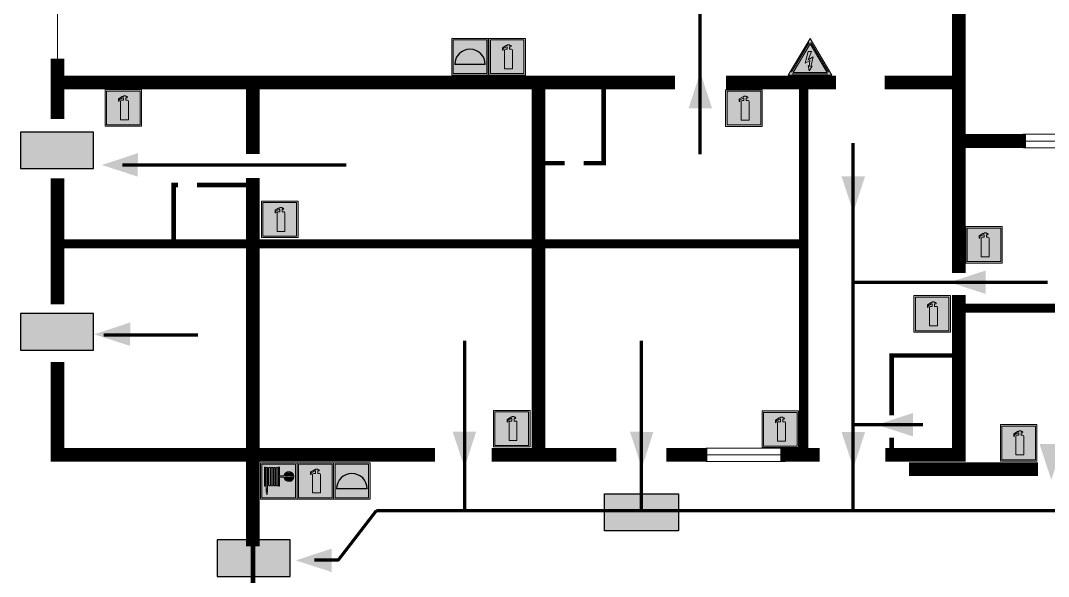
# Model space of a CAD drawing. Header units: millimetres. Extents: x 13114 to 67229, y 22859 to 38520.
# Drawn here: x 29996.6 to 30221.7, y 25975.5 to 26097.2 of the extents above; entities that cross this region are included whole.
import ezdxf

# ---------------------------------------------------------------- set-up
doc = ezdxf.new("R2010")
doc.units = ezdxf.units.MM
doc.layers.add('План_Штампы', color=7, linetype='Continuous')

# ---------------------------------------------------------------- blocks, each defined once
blk = doc.blocks.new('A$C7B4425F7')
at = {"true_color": 0xffffff}
blk.add_hatch(color=7, dxfattribs=at).paths.add_polyline_path([(0, 0), (-16, 0), (-16, -8), (0, -8)])
h = blk.add_hatch(color=126)
h.paths.add_polyline_path([(-0.2, -0.2), (-15.8, -0.2), (-15.8, -7.8), (-0.2, -7.8)])
h.paths.add_polyline_path([(-11.76, -2.03), (-11.76, -3.66), (-11.17, -3.66, -0.568275), (-11.17, -6.18), (-12.58, -6.18), (-12.58, -2.03)], flags=16)
h.paths.add_polyline_path([(-13.33, -4.12, -0.495768), (-13.59, -6.18), (-15.03, -6.18), (-15.03, -2.03), (-13.59, -2.03, -0.487973)], flags=16)
h.paths.add_polyline_path([(-10.25, -2.03), (-9.48, -2.03), (-9.48, -6.18), (-10.25, -6.18)], flags=16)
h.paths.add_polyline_path([(-13.84, -3.69), (-14.24, -3.69), (-14.24, -3.03), (-13.9, -3.03, -0.692621)], flags=0)
h.paths.add_polyline_path([(-9.15, -2.03), (-8.4, -2.03), (-8.04, -3.07), (-7.68, -2.03), (-6.93, -2.03), (-7.64, -4.1), (-6.93, -6.18), (-7.68, -6.18), (-8.04, -5.14), (-8.4, -6.18), (-9.15, -6.18), (-8.44, -4.1)], flags=16)
h.paths.add_polyline_path([(-11.76, -4.46), (-11.42, -4.46, -0.692621), (-11.36, -5.12), (-11.76, -5.12)], flags=0)
h.paths.add_polyline_path([(-13.9, -5.2), (-14.24, -5.2), (-14.24, -4.55), (-13.84, -4.55, -0.708038)], flags=0)
edge = h.paths.add_edge_path(flags=16)
edge.add_ellipse((-5.51, -4.08), major_axis=(0, 2.05), ratio=0.586184, start_angle=0, end_angle=360)
edge = h.paths.add_edge_path(flags=0)
edge.add_ellipse((-5.51, -4.08), major_axis=(0, 1.14), ratio=0.454828, start_angle=0, end_angle=360)
h.paths.add_polyline_path([(-4.13, -4.96, 0.377264), (-3.48, -4.52, 0.0555), (-3.16, -2.03), (-1.66, -2.03), (-1.66, -4.96), (-0.96, -4.96), (-0.96, -7.01), (-1.75, -7.01), (-1.75, -6.18), (-3.3, -6.18), (-3.3, -7.02), (-4.13, -7.02)], flags=16)
h.paths.add_polyline_path([(-2.73, -2.91), (-2.28, -2.91), (-2.28, -4.96), (-3.05, -4.96, 0.079136)], flags=0)
at = {"color": 126}
blk.add_lwpolyline([(-16, -8), (0, -8), (0, 0), (-16, 0)], close=True, dxfattribs=at)
blk = doc.blocks.new('A$C37112FD5')
at = {"true_color": 0xf5f5ff}
h = blk.add_hatch(color=7, dxfattribs=at)
h.dxf.hatch_style = 1
h.paths.add_polyline_path([(12.8, -7.4), (0, -7.4), (0, -20.2), (12.8, -20.2)])
h.paths.add_polyline_path([(12.29, -7.91), (12.29, -19.69), (0.51, -19.69), (0.51, -7.91)], flags=16)
h.paths.add_polyline_path([(4.98, -9.04, -0.42597), (5.17, -9.22), (5.17, -12.25), (5.17, -15.29, -0.432244), (4.98, -15.47), (4.83, -15.47, -0.42597), (4.64, -15.29), (4.64, -12.25), (4.64, -9.22, -0.432244), (4.83, -9.04)], flags=0)
h.paths.add_polyline_path([(4.28, -9.22), (4.28, -12.25), (4.28, -15.29, -0.432244), (4.09, -15.47), (3.94, -15.47, -0.42597), (3.75, -15.29), (3.75, -12.25), (3.75, -9.22, -0.432244), (3.94, -9.04), (4.09, -9.04, -0.42597)], flags=0)
h.paths.add_polyline_path([(5.72, -9.04), (5.87, -9.04, -0.42597), (6.06, -9.22), (6.06, -12.25), (6.06, -15.29, -0.432244), (5.87, -15.47), (5.72, -15.47, -0.42597), (5.53, -15.29), (5.53, -12.25), (5.53, -9.22, -0.432244)], flags=0)
h.paths.add_polyline_path([(6.42, -8.9), (6.5, -8.9, -0.42597), (6.69, -9.08), (6.69, -12.03), (8.21, -12.03, -15.824349), (8.21, -12.47), (6.69, -12.47), (6.69, -15.42, -0.432244), (6.5, -15.6), (6.42, -15.6)], flags=0)
h.paths.add_polyline_path([(3.39, -9.22), (3.39, -12.25), (3.39, -15.29, -0.432244), (3.2, -15.47), (3.05, -15.47, -0.42597), (2.85, -15.29), (2.85, -12.25), (2.85, -9.22, -0.432244), (3.05, -9.04), (3.2, -9.04, -0.42597)], flags=0)
h.paths.add_polyline_path([(2.5, -9.22), (2.5, -16.71), (1.96, -16.71), (1.96, -9.22, -0.432244), (2.15, -9.04), (2.31, -9.04, -0.42597)], flags=0)
h.paths.add_polyline_path([(1.61, -8.9), (1.61, -15.6), (1.57, -15.6, -0.42597), (1.37, -15.42), (1.37, -12.03), (1.37, -9.09, -0.432244), (1.57, -8.9)], flags=0)
h.paths.add_polyline_path([(9.76, -10.81), (9.76, -12.03), (8.49, -12.03, -0.336371)], flags=0)
h.paths.add_polyline_path([(8.49, -12.47), (9.76, -12.47), (9.76, -13.7, -0.336371)], flags=0)
h.paths.add_polyline_path([(10.11, -10.81, -0.336371), (11.38, -12.03), (10.11, -12.03)], flags=0)
h.paths.add_polyline_path([(10.11, -12.47), (11.38, -12.47, -0.336371), (10.11, -13.7)], flags=0)
h.paths.add_polyline_path([(2.5, -16.84), (2.5, -17.05), (1.97, -17.05), (1.97, -16.84)], flags=0)
h.paths.add_polyline_path([(2.5, -17.24, -0.033778), (2.24, -18.6, -0.033778), (1.97, -17.24)], flags=0)
h = blk.add_hatch(color=242)
h.dxf.hatch_style = 1
h.paths.add_polyline_path([(12.29, -7.91), (0.51, -7.91), (0.51, -19.69), (12.29, -19.69)])
h.paths.add_polyline_path([(6.42, -15.6), (6.42, -8.9), (6.5, -8.9, -0.42597), (6.69, -9.08), (6.69, -12.03), (8.21, -12.03, -15.824349), (8.21, -12.47), (6.69, -12.47), (6.69, -15.42, -0.432244), (6.5, -15.6)], flags=16)
h.paths.add_polyline_path([(5.87, -15.47), (5.72, -15.47, -0.42597), (5.53, -15.29), (5.53, -12.25), (5.53, -9.22, -0.432244), (5.72, -9.04), (5.87, -9.04, -0.42597), (6.06, -9.22), (6.06, -12.25), (6.06, -15.29, -0.432244)], flags=16)
h.paths.add_polyline_path([(4.98, -15.47), (4.83, -15.47, -0.42597), (4.64, -15.29), (4.64, -12.25), (4.64, -9.22, -0.432244), (4.83, -9.04), (4.98, -9.04, -0.42597), (5.17, -9.22), (5.17, -12.25), (5.17, -15.29, -0.432244)], flags=16)
h.paths.add_polyline_path([(4.09, -15.47), (3.94, -15.47, -0.42597), (3.75, -15.29), (3.75, -12.25), (3.75, -9.22, -0.432244), (3.94, -9.04), (4.09, -9.04, -0.42597), (4.28, -9.22), (4.28, -12.25), (4.28, -15.29, -0.432244)], flags=16)
h.paths.add_polyline_path([(3.2, -15.47), (3.05, -15.47, -0.42597), (2.85, -15.29), (2.85, -12.25), (2.85, -9.22, -0.432244), (3.05, -9.04), (3.2, -9.04, -0.42597), (3.39, -9.22), (3.39, -12.25), (3.39, -15.29, -0.432244)], flags=16)
h.paths.add_polyline_path([(2.5, -17.05), (1.97, -17.05), (1.97, -16.84), (2.5, -16.84)], flags=16)
h.paths.add_polyline_path([(2.5, -17.24, -0.033778), (2.24, -18.6, -0.033778), (1.97, -17.24)], flags=16)
h.paths.add_polyline_path([(2.5, -16.71), (1.96, -16.71), (1.96, -9.22, -0.432244), (2.15, -9.04), (2.31, -9.04, -0.42597), (2.5, -9.22)], flags=16)
h.paths.add_polyline_path([(1.61, -15.6), (1.57, -15.6, -0.42597), (1.37, -15.42), (1.37, -12.03), (1.37, -9.09, -0.432244), (1.57, -8.9), (1.61, -8.9)], flags=16)
h.paths.add_polyline_path([(8.49, -12.47), (9.76, -12.47), (9.76, -13.7, -0.336371)], flags=0)
h.paths.add_polyline_path([(10.11, -13.7), (10.11, -12.47), (11.38, -12.47, -0.336371)], flags=0)
h.paths.add_polyline_path([(8.49, -12.03, -0.336371), (9.76, -10.81), (9.76, -12.03)], flags=0)
h.paths.add_polyline_path([(10.11, -12.03), (10.11, -10.81, -0.336371), (11.38, -12.03)], flags=0)
h = blk.add_hatch(color=7, dxfattribs=at)
h.dxf.hatch_style = 1
h.paths.add_polyline_path([(1.61, -8.9), (1.57, -8.9, 0.432244), (1.37, -9.09), (1.37, -12.03), (1.37, -15.42, 0.42597), (1.57, -15.6), (1.61, -15.6)])
h.paths.add_polyline_path([(2.5, -9.22, 0.42597), (2.31, -9.04), (2.15, -9.04, 0.432244), (1.96, -9.22), (1.96, -16.71), (2.5, -16.71)])
h.paths.add_polyline_path([(2.5, -16.84), (1.97, -16.84), (1.97, -17.05), (2.5, -17.05)])
h.paths.add_polyline_path([(2.5, -17.24), (1.97, -17.24, 0.033778), (2.24, -18.6, 0.033778)])
h.paths.add_polyline_path([(3.39, -12.25), (3.39, -9.22, 0.42597), (3.2, -9.04), (3.05, -9.04, 0.432244), (2.85, -9.22), (2.85, -12.25), (2.85, -15.29, 0.42597), (3.05, -15.47), (3.2, -15.47, 0.432244), (3.39, -15.29)])
h.paths.add_polyline_path([(4.28, -12.25), (4.28, -9.22, 0.42597), (4.09, -9.04), (3.94, -9.04, 0.432244), (3.75, -9.22), (3.75, -12.25), (3.75, -15.29, 0.42597), (3.94, -15.47), (4.09, -15.47, 0.432244), (4.28, -15.29)])
h.paths.add_polyline_path([(5.17, -12.25), (5.17, -9.22, 0.42597), (4.98, -9.04), (4.83, -9.04, 0.432244), (4.64, -9.22), (4.64, -12.25), (4.64, -15.29, 0.42597), (4.83, -15.47), (4.98, -15.47, 0.432244), (5.17, -15.29)])
h.paths.add_polyline_path([(6.06, -12.25), (6.06, -9.22, 0.42597), (5.87, -9.04), (5.72, -9.04, 0.432244), (5.53, -9.22), (5.53, -12.25), (5.53, -15.29, 0.42597), (5.72, -15.47), (5.87, -15.47, 0.432244), (6.06, -15.29)])
h.paths.add_polyline_path([(6.69, -12.47), (8.21, -12.47, 15.824349), (8.21, -12.03), (6.69, -12.03), (6.69, -9.08, 0.42597), (6.5, -8.9), (6.42, -8.9), (6.42, -15.6), (6.5, -15.6, 0.432244), (6.69, -15.42)])
h.paths.add_polyline_path([(8.49, -12.47), (9.76, -12.47), (9.76, -13.7, -0.336371)], flags=16)
h.paths.add_polyline_path([(8.49, -12.03, -0.336371), (9.76, -10.81), (9.76, -12.03)], flags=16)
h.paths.add_polyline_path([(10.11, -12.47), (11.38, -12.47, -0.336371), (10.11, -13.7)], flags=16)
h.paths.add_polyline_path([(10.11, -12.03), (10.11, -10.81, -0.336371), (11.38, -12.03)], flags=16)
h = blk.add_hatch(color=242)
h.dxf.hatch_style = 1
h.paths.add_polyline_path([(9.76, -10.81, 0.336371), (8.49, -12.03), (9.76, -12.03)])
h.paths.add_polyline_path([(10.11, -10.81), (10.11, -12.03), (11.38, -12.03, 0.336371)])
h.paths.add_polyline_path([(11.38, -12.47), (10.11, -12.47), (10.11, -13.7, 0.336371)])
h.paths.add_polyline_path([(9.76, -12.47), (8.49, -12.47, 0.336371), (9.76, -13.7)])
at = {"color": 242, "lineweight": 5}
for p, q in [((0, -20.2), (0, -7.4)), ((0, -7.4), (12.8, -7.4)), ((1.37, -12.03), (1.37, -9.08)), ((1.57, -8.9), (1.61, -8.9)), ((1.61, -8.9), (1.61, -15.6)), ((1.96, -16.71), (1.96, -9.22)), ((2.15, -9.04), (2.31, -9.04)), ((2.5, -16.71), (2.5, -9.22)), ((2.85, -12.25), (2.85, -9.22)), ((3.05, -9.04), (3.2, -9.04)), ((3.39, -12.25), (3.39, -9.22)), ((3.75, -12.25), (3.75, -9.22)), ((3.94, -9.04), (4.09, -9.04)), ((4.28, -12.25), (4.28, -9.22)), ((4.64, -12.25), (4.64, -9.22)), ((4.83, -9.04), (4.98, -9.04)), ((5.17, -12.25), (5.17, -9.22)), ((5.53, -12.25), (5.53, -9.22)), ((5.72, -9.04), (5.87, -9.04)), ((6.06, -12.25), (6.06, -9.22)), ((6.42, -8.9), (6.42, -15.6)), ((6.5, -8.9), (6.42, -8.9)), ((6.69, -12.03), (6.69, -9.08)), ((12.8, -20.2), (12.8, -7.4)), ((1.37, -12.03), (1.37, -15.42)), ((2.85, -12.25), (2.85, -15.29)), ((3.39, -12.25), (3.39, -15.29)), ((3.75, -12.25), (3.75, -15.29)), ((4.28, -12.25), (4.28, -15.29)), ((4.64, -12.25), (4.64, -15.29)), ((5.17, -12.25), (5.17, -15.29)), ((5.53, -12.25), (5.53, -15.29)), ((6.06, -12.25), (6.06, -15.29)), ((8.21, -12.03), (6.69, -12.03)), ((8.21, -12.47), (6.69, -12.47)), ((6.69, -12.47), (6.69, -15.42)), ((9.76, -12.03), (8.49, -12.03)), ((9.76, -12.47), (8.49, -12.47)), ((9.76, -10.81), (9.76, -12.03)), ((9.76, -12.47), (9.76, -13.7)), ((10.11, -10.81), (10.11, -12.03)), ((11.38, -12.03), (10.11, -12.03)), ((11.38, -12.47), (10.11, -12.47)), ((10.11, -12.47), (10.11, -13.7)), ((1.57, -15.6), (1.61, -15.6)), ((1.96, -16.71), (2.5, -16.71)), ((1.97, -16.84), (2.5, -16.84)), ((1.97, -17.05), (1.97, -16.84)), ((2.5, -17.05), (1.97, -17.05)), ((1.97, -17.24), (2.5, -17.24)), ((2.5, -16.84), (2.5, -17.05)), ((3.05, -15.47), (3.2, -15.47)), ((3.94, -15.47), (4.09, -15.47)), ((4.83, -15.47), (4.98, -15.47)), ((5.72, -15.47), (5.87, -15.47)), ((6.42, -15.6), (6.5, -15.6)), ((0, -20.2), (12.8, -20.2))]:
    blk.add_line(p, q, dxfattribs=at)
blk.add_lwpolyline([(0.51, -7.91), (12.29, -7.91), (12.29, -19.69), (0.51, -19.69)], close=True, dxfattribs=at)
for centre, radius, start, end in [((1.56, -9.09), 0.182, 87.1027, 180.6071), ((2.15, -9.22), 0.182, 87.1027, 180.6071), ((2.32, -9.22), 0.182, 359.3929, 92.8973), ((3.04, -9.22), 0.182, 87.1027, 180.6071), ((3.21, -9.22), 0.182, 359.3929, 92.8973), ((3.93, -9.22), 0.182, 87.1027, 180.6071), ((4.1, -9.22), 0.182, 359.3929, 92.8973), ((4.82, -9.22), 0.182, 87.1027, 180.6071), ((4.99, -9.22), 0.182, 359.3929, 92.8973), ((5.71, -9.22), 0.182, 87.1027, 180.6071), ((5.88, -9.22), 0.182, 359.3929, 92.8973), ((6.51, -9.09), 0.182, 359.3929, 92.8973), ((9.93, -12.25), 1.74, 187.2319, 172.7681), ((9.93, -12.25), 1.46, 96.9927, 171.3585), ((9.93, -12.25), 1.46, 188.6415, 263.0073), ((9.93, -12.25), 1.46, 8.6415, 83.0073), ((9.93, -12.25), 1.46, 276.9927, 351.3585), ((1.56, -15.42), 0.182, 179.3929, 272.8973), ((12.17, -15.98), 10.27, 187.041, 194.7793), ((-7.7, -15.98), 10.27, 345.2207, 352.959), ((3.04, -15.29), 0.182, 179.3929, 272.8973), ((3.21, -15.29), 0.182, 267.1027, 0.6071), ((3.93, -15.29), 0.182, 179.3929, 272.8973), ((4.1, -15.29), 0.182, 267.1027, 0.6071), ((4.82, -15.29), 0.182, 179.3929, 272.8973), ((4.99, -15.29), 0.182, 267.1027, 0.6071), ((5.71, -15.29), 0.182, 179.3929, 272.8973), ((5.88, -15.29), 0.182, 267.1027, 0.6071), ((6.51, -15.42), 0.182, 267.1027, 0.6071)]:
    blk.add_arc(centre, radius, start, end, dxfattribs=at)
blk = doc.blocks.new('A$C3AD82952')
at = {"true_color": 0xf5f5ff}
h = blk.add_hatch(color=7, dxfattribs=at)
h.dxf.hatch_style = 1
h.paths.add_polyline_path([(8.21, 8.73, 0.414214), (7.89, 9.05), (7.22, 9.05), (7.22, 9.92), (7.59, 9.92, 1), (7.57, 10.36), (7.22, 10.36), (7.22, 10.6), (6.43, 10.6), (6.43, 10.36), (6.01, 10.36), (4.74, 9.59), (4.74, 8.69), (4.98, 8.73), (4.98, 9.26), (6.12, 9.91), (6.43, 9.91), (6.43, 9.05), (5.76, 9.05, 0.414214), (5.44, 8.73), (5.44, 2.2), (8.21, 2.2)], flags=0)
h.paths.add_polyline_path([(12.8, 12.8), (0, 12.8), (0, 0), (12.8, 0)])
h.paths.add_polyline_path([(0.51, 12.29), (12.29, 12.29), (12.29, 0.51), (0.51, 0.51)], flags=16)
h.paths.add_polyline_path([(4.74, 9.59), (6.01, 10.36), (6.43, 10.36), (6.43, 10.6), (7.22, 10.6), (7.22, 10.36), (7.59, 10.36, -0.94586), (7.59, 9.92), (7.22, 9.92), (7.22, 9.05), (7.89, 9.05, -0.414214), (8.21, 8.73), (8.21, 2.2), (5.44, 2.2), (5.44, 8.73, -0.414214), (5.76, 9.05), (6.43, 9.05), (6.43, 9.91), (6.12, 9.91), (4.98, 9.26), (4.98, 8.73), (4.74, 8.69)], flags=0)
h = blk.add_hatch(color=242)
h.dxf.hatch_style = 1
h.paths.add_polyline_path([(12.29, 12.29), (0.51, 12.29), (0.51, 0.51), (12.29, 0.51)])
h.paths.add_polyline_path([(4.74, 8.69), (4.74, 9.59), (6.01, 10.36), (6.43, 10.36), (6.43, 10.6), (7.22, 10.6), (7.22, 10.36), (7.59, 10.36, -0.94586), (7.59, 9.92), (7.22, 9.92), (7.22, 9.05), (7.89, 9.05, -0.414214), (8.21, 8.73), (8.21, 2.2), (5.44, 2.2), (5.44, 8.73, -0.414214), (5.76, 9.05), (6.43, 9.05), (6.43, 9.91), (6.12, 9.91), (4.98, 9.26), (4.98, 8.73)], flags=16)
h = blk.add_hatch(color=7, dxfattribs=at)
h.dxf.hatch_style = 1
h.paths.add_polyline_path([(8.21, 8.73, 0.414214), (7.89, 9.05), (7.22, 9.05), (7.22, 9.92), (7.59, 9.92, 1), (7.57, 10.36), (7.22, 10.36), (7.22, 10.6), (6.43, 10.6), (6.43, 10.36), (6.01, 10.36), (4.74, 9.59), (4.74, 8.69), (4.98, 8.73), (4.98, 9.26), (6.12, 9.91), (6.43, 9.91), (6.43, 9.05), (5.76, 9.05, 0.414214), (5.44, 8.73), (5.44, 2.2), (8.21, 2.2)])
at = {"color": 242, "lineweight": 5}
for p, q in [((0, 0), (0, 12.8)), ((0, 12.8), (12.8, 12.8)), ((12.8, 0), (12.8, 12.8)), ((6.01, 10.36), (4.74, 9.59)), ((4.74, 9.59), (4.74, 8.69)), ((4.74, 8.69), (4.98, 8.73)), ((4.98, 9.26), (6.12, 9.91)), ((4.98, 8.73), (4.98, 9.26)), ((5.44, 2.2), (5.44, 8.73)), ((5.76, 9.05), (6.43, 9.05)), ((6.01, 10.36), (6.43, 10.36)), ((6.12, 9.91), (6.43, 9.91)), ((7.22, 10.6), (6.43, 10.6)), ((6.43, 10.6), (6.43, 10.36)), ((6.43, 9.91), (6.43, 9.05)), ((7.22, 10.36), (7.22, 10.6)), ((7.59, 10.36), (7.22, 10.36)), ((7.22, 9.05), (7.22, 9.92)), ((7.59, 9.92), (7.22, 9.92)), ((7.89, 9.05), (7.22, 9.05)), ((8.21, 2.2), (8.21, 8.73)), ((0, 0), (12.8, 0)), ((5.44, 2.2), (8.21, 2.2))]:
    blk.add_line(p, q, dxfattribs=at)
blk.add_lwpolyline([(0.51, 12.29), (12.29, 12.29), (12.29, 0.51), (0.51, 0.51)], close=True, dxfattribs=at)
for centre, radius, start, end in [((5.76, 8.73), 0.32, 90, 180), ((7.58, 10.14), 0.223, 273.1875, 86.8125), ((7.89, 8.73), 0.32, 0, 90)]:
    blk.add_arc(centre, radius, start, end, dxfattribs=at)
blk = doc.blocks.new('A$C1E1F2D43')
at = {"true_color": 0xffffff}
blk.add_hatch(color=7, dxfattribs=at).paths.add_polyline_path([(8, 0), (0, 0), (0, -8), (8, -8)])
h = blk.add_hatch(color=242)
h.paths.add_polyline_path([(0.32, -0.32), (0.32, -7.68), (7.68, -7.68), (7.68, -0.32)])
h.paths.add_polyline_path([(7.35, -5.71), (0.65, -5.71, -1)], flags=16)
at = {"color": 242, "lineweight": 5}
for p, q in [((0, 0), (8, 0)), ((0, -8), (0, 0)), ((0, 0), (8, 0)), ((8, -8), (8, 0)), ((0, -8), (8, -8))]:
    blk.add_line(p, q, dxfattribs=at)
at = {"color": 242}
blk.add_line((7.35, -5.71), (0.65, -5.71), dxfattribs=at)
at = {"color": 242, "lineweight": 5}
blk.add_lwpolyline([(0.32, -0.32), (7.68, -0.32), (7.68, -7.68), (0.32, -7.68)], close=True, dxfattribs=at)
at = {"color": 242}
blk.add_arc((4, -5.71), 3.35, 0, 180, dxfattribs=at)
blk = doc.blocks.new('A$C3E6D3DDE')
at = {"lineweight": 5}
h = blk.add_hatch(color=40, dxfattribs=at)
h.paths.add_polyline_path([(24.1, 1.45), (16.46, -11.35), (31.74, -11.35)])
h.paths.add_polyline_path([(24.09, -0.46), (30.03, -10.41), (18.14, -10.41)], flags=16)
h.paths.add_polyline_path([(24.54, -3.08), (23.41, -6.02), (25.13, -5.01), (24.33, -8.5), (24.82, -8.27), (23.79, -9.86), (23.4, -8.04), (23.8, -8.43), (24.04, -6.29), (22.39, -7.25), (23.44, -3.08)], flags=0)
h = blk.add_hatch(color=256, dxfattribs=at)
h.paths.add_polyline_path([(24.37, 0.03, 0.567511), (23.82, 0.03), (17.59, -10.4, 0.582454), (17.86, -10.88), (30.32, -10.88, 0.582149), (30.6, -10.4)])
h.paths.add_polyline_path([(24.09, -0.46), (18.14, -10.41), (30.03, -10.41)], flags=16)
h.paths.add_polyline_path([(24.54, -3.08), (23.41, -6.02), (25.13, -5.01), (24.33, -8.5), (24.82, -8.27), (23.79, -9.86), (23.4, -8.04), (23.8, -8.43), (24.04, -6.29), (22.39, -7.25), (23.44, -3.08)], flags=0)
h = blk.add_hatch(color=40, dxfattribs=at)
h.paths.add_polyline_path([(24.09, -0.46), (18.14, -10.41), (30.03, -10.41)])
h.paths.add_polyline_path([(24.82, -8.27), (23.79, -9.86), (23.4, -8.04), (23.8, -8.43), (24.04, -6.29), (22.39, -7.25), (23.44, -3.08), (24.54, -3.08), (23.41, -6.02), (25.13, -5.01), (24.33, -8.5)], flags=16)
at = {"color": 40, "lineweight": 5}
for p, q in [((16.46, -11.35), (24.1, 1.45)), ((24.1, 1.45), (31.74, -11.35))]:
    blk.add_line(p, q, dxfattribs=at)
at = {"lineweight": 5}
for p, q in [((17.59, -10.4), (23.82, 0.03)), ((24.37, 0.03), (30.6, -10.4)), ((18.14, -10.41), (24.09, -0.46)), ((23.44, -3.08), (22.39, -7.25)), ((23.41, -6.02), (24.54, -3.08)), ((24.54, -3.08), (23.44, -3.08)), ((24.09, -0.46), (30.03, -10.41)), ((22.39, -7.25), (24.04, -6.29)), ((25.13, -5.01), (23.41, -6.02)), ((24.04, -6.29), (23.8, -8.43)), ((24.33, -8.5), (25.13, -5.01)), ((18.14, -10.41), (30.03, -10.41)), ((23.8, -8.43), (23.4, -8.04)), ((23.4, -8.04), (23.79, -9.86)), ((23.79, -9.86), (24.82, -8.27)), ((24.82, -8.27), (24.33, -8.5)), ((17.86, -10.88), (30.32, -10.88))]:
    blk.add_line(p, q, dxfattribs=at)
at = {"color": 50, "lineweight": 5}
blk.add_line((31.74, -11.35), (16.46, -11.35), dxfattribs=at)
blk = doc.blocks.new('A$C32E8229D')
at = {"true_color": 0xffffff}
blk.add_hatch(color=7, dxfattribs=at).paths.add_polyline_path([(0, 0), (0, -8), (16, -8), (16, 0)])
h = blk.add_hatch(color=126)
h.paths.add_polyline_path([(0.2, -0.2), (15.8, -0.2), (15.8, -7.8), (0.2, -7.8)])
h.paths.add_polyline_path([(13.49, -2.05), (12.08, -2.05), (11.37, -2.63, 0.162397), (11.29, -2.84), (11.29, -3.63), (10.35, -3.63), (10.35, -4.05), (11.68, -4.05), (11.68, -3.48), (12.26, -4.28), (11.29, -5.1), (11.29, -6.78), (11.85, -6.78), (11.85, -5.44), (12.8, -4.64), (12.8, -5.94), (14.46, -5.94), (14.46, -5.39), (13.45, -5.39), (13.45, -3.97), (12.46, -2.59), (13.15, -2.59), (13.69, -3.34), (14.18, -3)], flags=16)
h.paths.add_polyline_path([(10.74, -1.82, 1), (11.8, -1.82, 1)], flags=16)
h.paths.add_polyline_path([(9.39, -3.59), (5.99, -3.59), (6.56, -3.03), (5.91, -3.03), (5.1, -3.83), (5.91, -4.64), (6.56, -4.64), (5.99, -4.09), (9.39, -4.09)], flags=16)
h.paths.add_polyline_path([(4.29, -1.08), (1.72, -1.08), (1.72, -6.6), (4.29, -6.6)], flags=16)
at = {"color": 126}
blk.add_lwpolyline([(16, -8), (0, -8), (0, 0), (16, 0)], close=True, dxfattribs=at)

msp = doc.modelspace()

# ---------------------------------------------------------------- linework, layer by layer
at = {"lineweight": 100}
for points, const_width in [([(30202.08, 26138), (30202.08, 26070.81), (30216.76, 26070.81)], 3), ([(30004.67, 26075.59), (30004.67, 26088.81)], 3), ([(30047.48, 26067.95), (30047.48, 26083.62), (30004.67, 26083.62), (30109.99, 26083.62), (30109.99, 26002.12)], 3), ([(30109.99, 26083.62), (30139.92, 26083.62)], 3), ([(30151.1, 26083.62), (30175.19, 26083.62)], 3), ([(30168.07, 26002.12), (30168.07, 26083.62)], 2), ([(30202.08, 26083.62), (30185.79, 26083.62)], 3), ([(30202.08, 26070.81), (30202.08, 26041.95)], 3), ([(30004.67, 26035.06), (30004.67, 26062.65)], 3), ([(30047.48, 25982.11), (30047.48, 26062.68)], 3), ([(30004.67, 26048.3), (30168.07, 26048.3)], 2), ([(30202.08, 26037.13), (30202.08, 26002.12), (30185.94, 26002.12)], 3), ([(30087.34, 26002.12), (30004.67, 26002.12), (30004.67, 26022.42)], 3), ([(30127.05, 26002.12), (30099.78, 26002.12)], 3), ([(30146.97, 26002.12), (30138.02, 26002.12)], 3), ([(30171.59, 26002.12), (30162.97, 26002.12)], 3), ([(30185.94, 26002.12), (30201.78, 26002.12)], 3), ([(30219.38, 25999.01), (30191.16, 25999.01)], 3)]:
    msp.add_lwpolyline(points, dxfattribs=dict(at, const_width=const_width))
at = {"lineweight": 0}
for points in [[(30004.67, 26112.6), (30004.67, 26087.95)], [(30216.13, 26072.29), (30296.64, 26072.29)], [(30216.76, 26070.81), (30297.27, 26070.81)], [(30216.23, 26069.33), (30296.74, 26069.33)], [(30146.75, 26003.62), (30164.1, 26003.62)], [(30146.97, 26002.12), (30164.33, 26002.12)], [(30146.7, 26000.71), (30164.06, 26000.71)]]:
    msp.add_lwpolyline(points, dxfattribs=at)
at = {"color": 126, "lineweight": 100, "true_color": 0x008754}
for points in [[(30145.43, 26067.94), (30145.43, 26108.18)], [(30132.56, 25989.99), (30178.91, 25989.99), (30178.91, 26070.36)], [(30067.91, 26065.55), (30018.9, 26065.55)], [(30221.46, 26039.88), (30178.91, 26039.88)], [(30014.86, 26028.4), (30035.39, 26028.4)], [(30074.52, 25989.99), (30093.86, 25989.99), (30093.86, 26027.1)], [(30093.86, 25989.99), (30132.56, 25989.99), (30132.56, 26027.1)], [(30194.17, 26008.71), (30178.91, 26008.71)], [(30060.97, 25979.15), (30066.23, 25979.15), (30074.52, 25989.99)], [(30178.91, 25989.99), (30345.01, 25989.99)]]:
    msp.add_lwpolyline(points, dxfattribs=at)
at = {"lineweight": 0}
for points, const_width in [([(30119.92, 26065.97), (30124.3, 26065.97), (30124.3, 26082.95)], 1), ([(30110.46, 26065.97), (30115.77, 26065.97)], 1), ([(30031.06, 26061.17), (30030.11, 26061.17), (30030.11, 26048.55)], 1), ([(30046.97, 26061.17), (30035.25, 26061.17)], 1), ([(30202.22, 26034.21), (30335.06, 26034.21), (30335.06, 26010.44)], 2), ([(30187.34, 26010.76), (30187.34, 26023.87), (30200.91, 26023.87)], 1), ([(30187.34, 26002.13), (30187.34, 26005.91)], 1), ([(30047.48, 25982.11), (30047.48, 25889.82)], 1)]:
    msp.add_lwpolyline(points, dxfattribs=dict(at, const_width=const_width))
at = {"layer": 'План_Штампы', "color": 126, "true_color": 0x008754}
for points in [[(30148.02, 26077.97), (30142.89, 26077.98), (30145.43, 26085.86)], [(30022.28, 26068.15), (30022.26, 26063.01), (30014.39, 26065.56)], [(30176.37, 26063.08), (30181.51, 26063.07), (30178.96, 26055.19)], [(30207.93, 26042.48), (30207.92, 26037.34), (30200.04, 26039.89)], [(30020.6, 26031.1), (30020.59, 26025.97), (30012.71, 26028.51)], [(30192.03, 26011.3), (30192.01, 26006.16), (30184.13, 26008.71)], [(30091.22, 26007.19), (30096.35, 26007.17), (30093.81, 25999.3)], [(30130.05, 26007.18), (30135.18, 26007.16), (30132.64, 25999.28)], [(30176.38, 26007.12), (30181.52, 26007.11), (30178.97, 25999.23)], [(30219.72, 26004.52), (30224.85, 26004.51), (30222.31, 25996.63)], [(30064.75, 25981.62), (30064.74, 25976.49), (30056.86, 25979.03)]]:
    msp.add_solid(points, dxfattribs=at)

# ---------------------------------------------------------------- block references
at = {"color": 1}
for p in [(30091.01, 26093.24), (30065.14, 26000.41)]:
    msp.add_blockref('A$C1E1F2D43', p, dxfattribs=at)
for name, p, xscale, yscale, zscale in [('A$C3AD82952', (30099.15, 26085.24), 0.625, 0.625, 0.625), ('A$C3E6D3DDE', (30154.42, 26092.34), 0.625, 0.625, 0.625), ('A$C3AD82952', (30015.1, 26074.06), 0.625, 0.625, 0.625), ('A$C3AD82952', (30150.99, 26074.01), 0.625, 0.625, 0.625), ('A$C3AD82952', (30049.35, 26049.66), 0.625, 0.625, 0.625), ('A$C3AD82952', (30203.57, 26044.09), 0.625, 0.625, 0.625), ('A$C3AD82952', (30192.22, 26028.97), 0.625, 0.625, 0.625), ('A$C3AD82952', (30100.16, 26003.87), 0.625, 0.625, 0.625), ('A$C3AD82952', (30158.97, 26003.73), 0.625, 0.625, 0.625), ('A$C3AD82952', (30211.16, 26000.75), 0.625, 0.625, 0.625), ('A$C37112FD5', (30049.14, 26005.04), 0.6249984004534781, 0.6249984004534781, 0.6249984004534781), ('A$C3AD82952', (30057.14, 25992.41), 0.625, 0.625, 0.625)]:
    msp.add_blockref(name, p, dxfattribs=dict(xscale=xscale, yscale=yscale, zscale=zscale))
at = {"layer": 'План_Штампы'}
for p in [(30012.59, 26072.76), (30012.59, 26033.07), (30055.62, 25983.54)]:
    msp.add_blockref('A$C7B4425F7', p, dxfattribs=at)
at = {"layer": 'План_Штампы', "color": 126, "true_color": 0x008754, "xscale": 1.012510887696, "yscale": 1.012510887696, "zscale": 1.012510887696, "rotation": 359.9978653237144}
msp.add_blockref('A$C32E8229D', (30124.49, 25993.57), dxfattribs=at)

doc.saveas('drawing.dxf')
